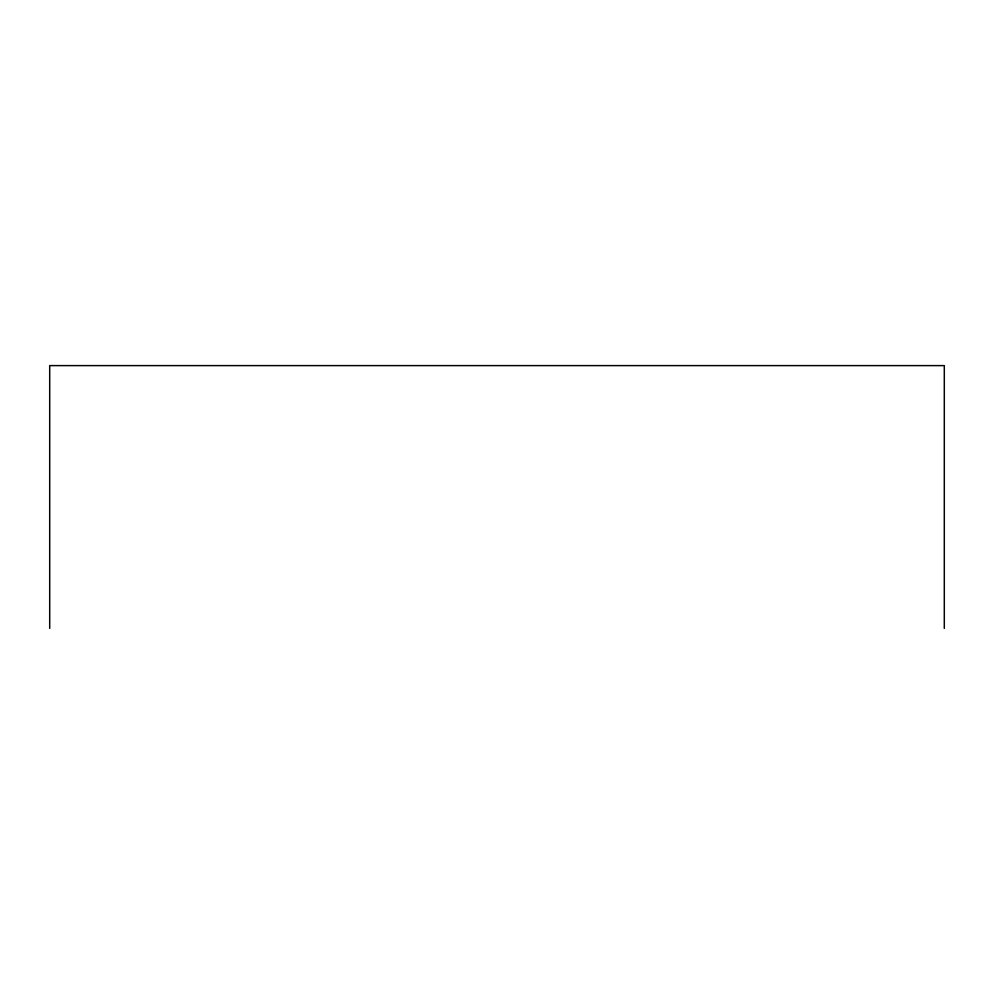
<?xml version="1.0" encoding="UTF-8"?>
<svg xmlns="http://www.w3.org/2000/svg" width="994" height="994" viewBox="0 0 994 994"><rect width="100%" height="100%" fill="white"/><g stroke="black" fill="none" stroke-linecap="round" stroke-linejoin="round"><path stroke-width="1.49" d="M944.3 628.394L944.3 365.606L49.7 365.606L49.7 628.394"/></g></svg>
